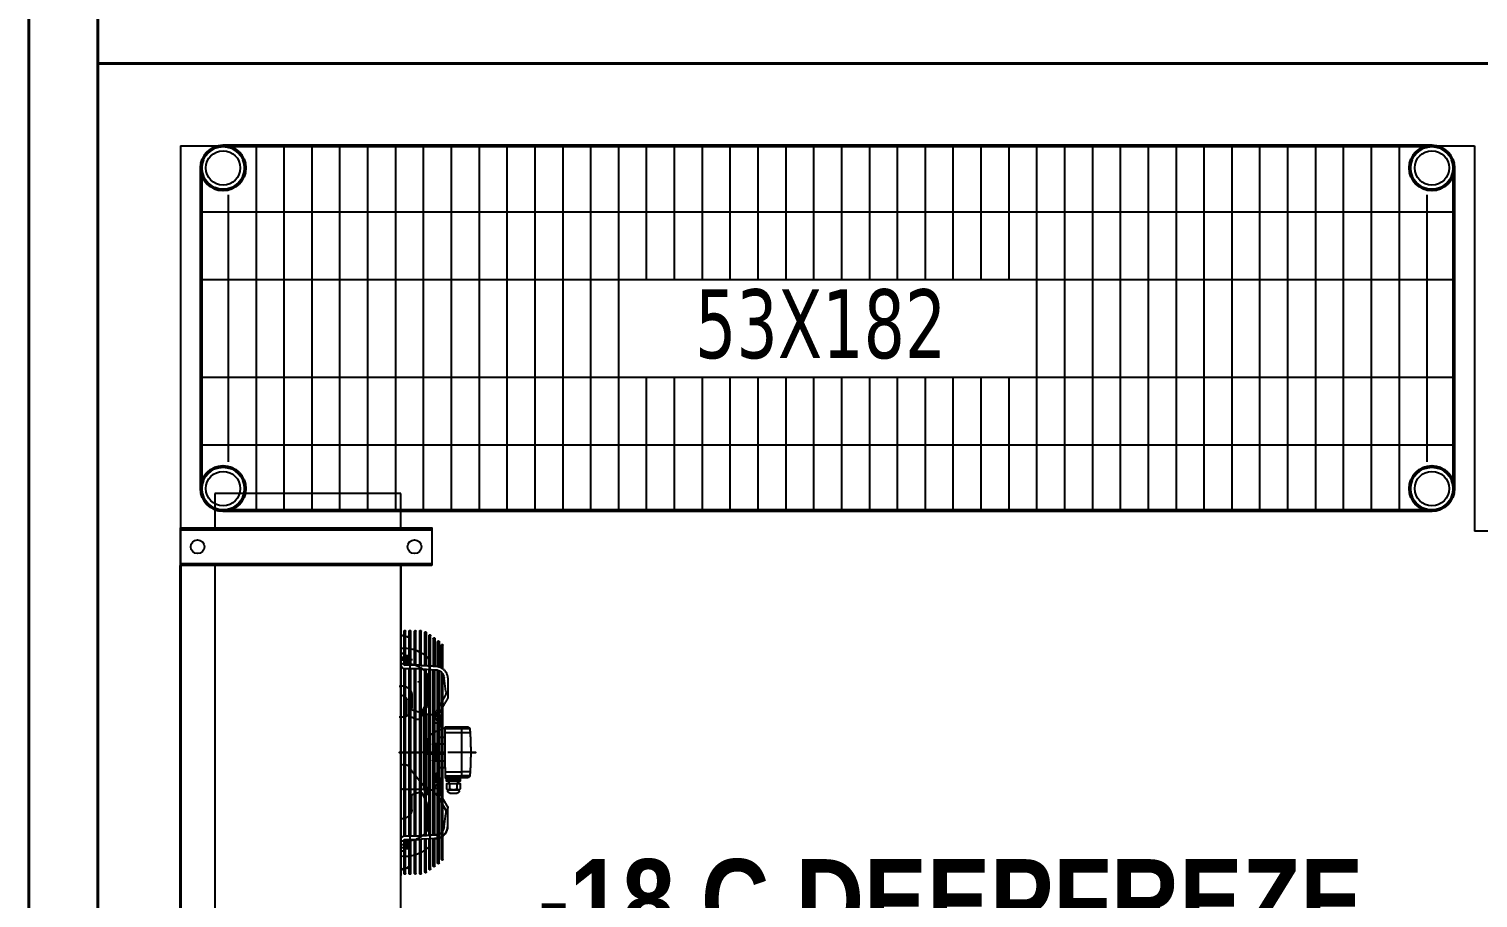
# Model space of a CAD drawing. Header units: centimetres. Extents: x 10321 to 11473, y 9141 to 13369.
# Drawn here: x 10321.5 to 10532, y 12984.3 to 13110.6 of the extents above; entities that cross this region are included whole.
import ezdxf

# ---------------------------------------------------------------- set-up
doc = ezdxf.new("R2010")
doc.units = ezdxf.units.CM
for name, color, linetype, lineweight in [('A_text', 7, 'Continuous', 9), ('continious', 7, 'Continuous', 50), ('continious2', 253, 'Continuous', 25), ('DUVAR', 1, 'Continuous', 40)]:
    doc.layers.add(name, color=color, linetype=linetype, lineweight=lineweight)
for name, color, linetype in [('Kıtc-002 Çizgi', 7, 'Continuous'), ('Kıtc-034 Soğuk Oda', 1, 'Continuous'), ('SOĞUK ODA PANELİ', 50, 'Continuous')]:
    doc.layers.add(name, color=color, linetype=linetype)
doc.styles.add('GZP', font='ARIALN.TTF')
doc.styles.add('STYLE1', font='tahoma.ttf', dxfattribs={"height": 18})

# ---------------------------------------------------------------- blocks, each defined once
blk = doc.blocks.new('A$C50763B7D')
at = {"layer": 'Kıtc-034 Soğuk Oda'}
for p, q in [((109.81, 42.91), (109.81, 6.41)), ((114.69, 42.91), (114.69, 6.41)), ((109.5, 37.91), (10.5, 37.91)), ((120, 37.91), (115, 37.91)), ((120, 37.91), (115, 37.91)), ((120, 10.91), (120, 37.91)), ((10.5, 10.91), (109.5, 10.91)), ((68.9, 10.24), (68.9, 10.91)), ((95.15, 10.91), (96.46, 10.91)), ((109.5, 10.91), (99.84, 10.91)), ((115, 10.91), (120, 10.91)), ((64.77, 10.43), (68.13, 10.43)), ((64.77, 10.21), (68.25, 10.21)), ((64.77, 9.67), (69.71, 9.67)), ((64.77, 9.45), (69.71, 9.45)), ((64.77, 8.91), (69.71, 8.91)), ((64.77, 8.69), (69.71, 8.69)), ((69.55, 10.21), (69.71, 10.21)), ((69.71, 10.24), (69.71, 7.96)), ((70.2, 10.43), (94.52, 10.43)), ((70.21, 10.21), (94.49, 10.21)), ((70.23, 10.24), (70.23, 7.98)), ((70.23, 9.67), (94.49, 9.67)), ((70.23, 9.45), (94.49, 9.45)), ((70.23, 8.91), (94.49, 8.91)), ((70.23, 8.69), (94.49, 8.69)), ((74.03, 9.29), (75.97, 9.29)), ((76.26, 9.17), (76.6, 8.07)), ((80.53, 10.07), (80.55, 10.03)), ((87.17, 8.72), (87.76, 10.03)), ((90.7, 9.29), (88.76, 9.29)), ((94.49, 7.98), (94.49, 10.24)), ((95.01, 7.96), (95.01, 10.24)), ((95.01, 10.21), (95.18, 10.21)), ((95.48, 10.39), (95.48, 10.24)), ((95.83, 9.2), (95.83, 9.72)), ((96.1, 9.77), (96.1, 10.09)), ((64.77, 7.93), (69.71, 7.93)), ((64.98, 7.42), (69.74, 7.42)), ((64.98, 7.19), (69.75, 7.19)), ((65.41, 6.57), (69.79, 6.57)), ((69.83, 5.81), (69.72, 7.75)), ((70.23, 8.15), (94.49, 8.15)), ((70.23, 7.93), (94.49, 7.93)), ((70.26, 7.42), (94.46, 7.42)), ((70.27, 7.19), (94.45, 7.19)), ((70.29, 6.79), (94.43, 6.79)), ((70.31, 6.57), (94.41, 6.57)), ((74.55, 7.11), (71.07, 7.11)), ((76.53, 7.91), (75.33, 7.28)), ((77.03, 7.17), (76.89, 7.17)), ((76.89, 6.85), (76.89, 6.51)), ((77.84, 7.54), (87.76, 7.54)), ((87.4, 8.05), (89.16, 7.11)), ((87.76, 7.84), (89.11, 7.02)), ((93.65, 7.11), (90.18, 7.11)), ((94.48, 7.77), (94.37, 5.85)), ((65.85, 6.17), (69.81, 6.17)), ((65.85, 5.95), (69.83, 5.95)), ((66.29, 5.54), (94.32, 5.54)), ((66.29, 5.32), (94.23, 5.32)), ((66.81, 4.99), (93.99, 4.99)), ((66.81, 4.77), (93.69, 4.77)), ((70.33, 6.17), (94.39, 6.17)), ((70.34, 5.95), (94.38, 5.95)), ((71.56, 4.61), (73.49, 4.33)), ((74.6, 4.16), (76.53, 5.28)), ((77.6, 5.72), (77.16, 6.12)), ((78.08, 6.17), (78.08, 4.7)), ((78.24, 6.13), (78.24, 5.4)), ((78.29, 5.14), (78.5, 5.14)), ((78.31, 6.2), (78.9, 6.2)), ((78.97, 6.13), (78.97, 5.4)), ((81.11, 5.4), (81.11, 4.44)), ((84.58, 5.4), (86.17, 5.4)), ((86.23, 5.14), (86.44, 5.14)), ((86.44, 5.14), (86.44, 4.84)), ((86.44, 5.14), (86.87, 5.14)), ((86.65, 6.17), (86.65, 4.7)), ((87.57, 6.12), (87.13, 5.72)), ((87.84, 5.32), (87.32, 5.32)), ((87.6, 6.12), (87.6, 5.84)), ((91.23, 4.33), (93.16, 4.61)), ((76.74, 4.06), (76.89, 4.06)), ((76.74, 2.4), (76.89, 2.4)), ((77.04, 3.77), (77.78, 3.77)), ((78.15, 3.99), (77.78, 3.99)), ((78.15, 3.92), (77.78, 3.92)), ((78.15, 2.51), (77.78, 2.51)), ((86.06, 2.07), (78.67, 2.07)), ((78.94, 0.94), (78.94, 2)), ((79.53, 0.89), (79.53, 2)), ((85.2, 0.89), (85.2, 2)), ((85.79, 0.94), (85.79, 2))]:
    blk.add_line(p, q, dxfattribs=at)
for points in [[(109.5, 6.41), (109.5, 42.91), (115, 42.91), (115, 6.41)], [(96.46, 10.39), (96.49, 10.39), (96.49, 10.24), (96.18, 10.24), (95.48, 10.24), (95.15, 10.24), (95.15, 10.39), (95.48, 10.39), (96.18, 10.39), (96.18, 10.24)], [(70.35, 5.85), (70.24, 7.77)], [(73.96, 4.37), (76.39, 5.77)], [(77.41, 5.32), (76.48, 5.32)], [(77.04, 2.23), (77.78, 2.23), (77.78, 4.28), (77.04, 4.28), (76.91, 4.13), (76.89, 4.1), (76.89, 2.4), (76.91, 2.38)], [(86.23, 5.14), (86.23, 4.84), (86.44, 4.84), (86.87, 4.84), (86.87, 5.14), (87.08, 5.14), (87.21, 5.14), (87.21, 5.21), (86.17, 5.21), (86.1, 5.21), (86.1, 5.14)]]:
    blk.add_lwpolyline(points, close=True, dxfattribs=at)
for points in [[(64.84, 10.91), (97.84, 10.91), (96.04, 10.91), (96.04, 10.76), (96.04, 10.24)], [(82.36, 4.44), (82.36, 11.13), (82.36, 7.87)], [(95.83, 10.91), (95.83, 10.24), (95.83, 10.55)], [(69.25, 10.39), (69.25, 10.24), (68.55, 10.24), (68.24, 10.24), (68.24, 10.39), (68.27, 10.39), (68.55, 10.39)], [(68.34, 9.77), (68.34, 9.77), (68.42, 9.72), (69.37, 9.72), (69.45, 9.77), (69.45, 9.77)], [(68.55, 10.24), (68.55, 10.39), (69.25, 10.39), (69.57, 10.39), (69.57, 10.24), (69.25, 10.24)], [(95.01, 9.67), (97.84, 9.67), (99.27, 9.67), (99.95, 9.67)], [(95.01, 9.45), (97.97, 9.45), (99.15, 9.45), (99.96, 9.45)], [(95.01, 8.91), (97.97, 8.91), (99.15, 8.91), (99.96, 8.91)], [(95.01, 8.69), (97.97, 8.69), (99.15, 8.69), (99.96, 8.69)], [(96.48, 10.21), (97.84, 10.21), (99.27, 10.21), (99.95, 10.21)], [(96.6, 10.43), (97.84, 10.43), (99.27, 10.43), (99.95, 10.43)], [(76.15, 6.85), (76.89, 7.28), (76.89, 7.54), (76.97, 7.54), (77.45, 7.54)], [(76.69, 6.66), (76.69, 6.66), (76.59, 6.77)], [(76.89, 7.28), (76.89, 7.17), (76.89, 7.05)], [(94.93, 6.57), (97.89, 6.57), (99.22, 6.57), (99.32, 6.57)], [(95.01, 7.93), (97.89, 7.93), (99.22, 7.93), (99.96, 7.93)], [(78.56, 5.32), (77.41, 5.32), (77.41, 5.21), (77.52, 5.21), (78.56, 5.21), (78.63, 5.21), (78.63, 5.14), (78.5, 5.14), (78.5, 4.84), (78.29, 4.84), (77.86, 4.84), (77.65, 4.84), (77.65, 5.14), (77.52, 5.14), (77.52, 5.21)], [(77.65, 5.14), (77.86, 5.14), (77.86, 4.84)], [(77.86, 5.14), (78.29, 5.14), (78.29, 4.84)], [(78.15, 2.83), (78.15, 4.06), (78.15, 4.24), (78.52, 4.24), (78.52, 4.18), (78.67, 4.18), (78.67, 4.06), (78.67, 3.97)], [(80.15, 4.44), (78.89, 4.44), (78.67, 4.44), (78.67, 4.18)], [(78.94, 4.36), (78.94, 4.06), (78.94, 2.88), (78.94, 2.14)], [(79.53, 4.36), (79.53, 4.06), (79.53, 2.88), (79.53, 2.14)], [(80.15, 5.4), (81.11, 5.4), (83.62, 5.4), (83.62, 4.44)], [(81.29, 6.17), (81.29, 5.84), (83.44, 5.84)], [(83.62, 5.4), (84.58, 5.4), (84.58, 4.44)], [(85.2, 2.14), (85.2, 2.88), (85.2, 4.06), (85.2, 4.36)], [(85.79, 2.14), (85.79, 2.88), (85.79, 4.06), (85.79, 4.36)], [(87.53, 5.4), (86.17, 5.4), (86.17, 5.32)], [(87.21, 5.21), (87.32, 5.21), (87.32, 5.32), (86.17, 5.32), (86.17, 5.21)], [(86.87, 4.84), (87.08, 4.84), (87.08, 5.14)], [(87.84, 5.84), (87.6, 5.84), (87.6, 5.47)], [(94.48, 4.77), (97.39, 4.77), (97.92, 4.77)], [(98.88, 6.17), (97.96, 6.17), (94.91, 6.17)], [(76.45, 3.77), (76.45, 3.59), (76.45, 2.88), (76.45, 2.7)], [(77.78, 2.59), (78.15, 2.59), (78.15, 2.7), (78.15, 2.83), (78.15, 2.88)], [(78.67, 4.06), (78.67, 2.88), (78.67, 2.33), (78.52, 2.33), (78.52, 2.88), (78.52, 4.06), (78.52, 4.18), (78.33, 4.18), (78.33, 4.06), (78.33, 2.88), (78.33, 2.33), (78.52, 2.33), (78.52, 2.27), (78.15, 2.27), (78.15, 2.51), (78.15, 2.59)], [(82.36, 0.74), (82.36, 0.74), (82.36, 0), (82.36, 2.88), (82.36, 4.06)]]:
    blk.add_lwpolyline(points, dxfattribs=at)
for centre in [(112.25, 40.41), (112.25, 8.91)]:
    blk.add_circle(centre, 1, dxfattribs=at)
at = {"layer": 'Kıtc-034 Soğuk Oda', "extrusion": (0, 0, -1)}
for centre, major_axis, start_param, end_param in [((71.43, 10.15), (2.98, 2.98), 3.92838, 4.108501), ((73.49, 10.15), (-2.87, 2.87), 5.521224, 5.686505), ((74.3, 10.77), (1.13, 1.13), 3.948976, 4.010228), ((74.31, 10.77), (1.14, 1.14), 3.870027, 3.949132), ((74.31, 10.77), (1.14, 1.14), 3.790829, 3.869934), ((74.3, 10.77), (-1.13, 1.13), 5.282246, 5.361781), ((80.98, 10.33), (0.366, 0.366), 3.403392, 4.565502), ((83.82, 8.23), (-2.87, 2.87), 6.136299, 6.220702), ((90.48, 10.89), (-2.14, 2.14), 5.234627, 5.576836), ((89.38, 11.07), (0.943, 0.943), 1.152122, 1.21932), ((89.38, 11.07), (-0.942, 0.942), 2.655634, 2.722861), ((89.21, 11.12), (-1.07, 1.07), 2.593806, 2.655716), ((89.21, 11.12), (1.07, 1.07), 0.961039, 1.022965), ((89.09, 11.14), (1.15, 1.15), 0.92968, 0.961107), ((90.46, 10.78), (1.11, 1.11), 0.560797, 0.604414), ((90.43, 10.77), (-1.13, 1.13), 2.492201, 2.571736), ((90.43, 10.77), (-1.13, 1.13), 2.17505, 2.254579), ((90.41, 10.77), (-1.14, 1.14), 2.413251, 2.492356), ((90.43, 10.77), (-1.13, 1.13), 2.254674, 2.334209), ((90.41, 10.77), (1.14, 1.14), 0.763257, 0.842362), ((95.15, 10.24), (-0.471, 0.471), 5.497787, 7.068583), ((91.23, 10.15), (2.87, 2.87), 0.596681, 0.761961), ((93.3, 10.25), (2.98, 2.98), 0.629818, 0.784009), ((64.76, 10.32), (0.0784, 0.0784), 2.28207, 5.615726), ((64.77, 9.56), (0.0784, 0.0784), 2.332894, 5.499349), ((64.77, 8.8), (0.0784, 0.0784), 2.356194, 5.491932), ((71.43, 10.16), (-2.98, 2.98), 5.227591, 5.496398), ((72.1, 10.35), (-3.47, 3.47), 4.983572, 5.225693), ((68.9, 10.88), (0.588, 0.588), 2.016358, 2.696031), ((68.9, 10.56), (0.588, 0.588), 2.016358, 2.696031), ((73.49, 10.16), (-2.87, 2.87), 5.221553, 5.413941), ((69.57, 10.24), (0.105, 0.105), -0.785398, 0.785398), ((73.44, 10.12), (2.83, 2.83), 3.370857, 3.65722), ((74.3, 10.77), (1.13, 1.13), 3.631825, 3.711355), ((74.27, 10.76), (1.11, 1.11), 3.55119, 3.631986), ((74.27, 10.76), (1.11, 1.11), 3.470306, 3.551091), ((74.22, 10.74), (-1.07, 1.07), 4.958464, 5.041272), ((74.22, 10.74), (-1.07, 1.07), 4.875566, 4.958358), ((74.16, 10.7), (1.02, 1.02), 3.219535, 3.304955), ((74.16, 10.7), (1.02, 1.02), 3.134018, 3.219418), ((74.11, 10.64), (-0.967, 0.967), 4.616626, 4.705019), ((74.11, 10.65), (-0.968, 0.968), 4.528126, 4.616496), ((74.07, 10.59), (0.921, 0.921), 2.86617, 2.957557), ((74.07, 10.59), (-0.921, 0.921), 4.345459, 4.436822), ((74.05, 10.54), (-0.883, 0.883), 4.251721, 4.345708), ((74.05, 10.54), (-0.884, 0.884), 4.157598, 4.251565), ((74.04, 10.51), (0.859, 0.859), 2.491304, 2.587069), ((74.04, 10.51), (0.859, 0.859), 2.395385, 2.491139), ((74.04, 10.51), (-0.858, 0.858), 3.952882, 3.966324), ((74.04, 10.5), (-0.855, 0.855), 3.939409, 3.952881), ((75.97, 8.74), (0.393, 0.393), -0.785569, -0.696436), ((75.97, 8.77), (0.37, 0.37), -0.6968, -0.603944), ((75.98, 8.83), (-0.327, 0.327), 0.966415, 1.067225), ((76.15, 9.13), (-0.0806, 0.0806), 1.682012, 1.938797), ((97.47, -15.42), (-21.54, 21.54), 0.068333, 0.190136), ((80.73, 9.73), (0.246, 0.246), 4.136819, 4.974188), ((88.58, 9.13), (0.0806, 0.0806), 4.344388, 4.601173), ((88.69, 8.98), (0.212, 0.212), -1.314397, -1.17995), ((88.72, 8.91), (-0.272, 0.272), 0.390073, 0.504141), ((88.75, 8.83), (-0.327, 0.327), 0.503572, 0.604381), ((88.76, 8.77), (-0.37, 0.37), 0.603944, 0.6968), ((88.76, 8.74), (-0.393, 0.393), 0.696436, 0.785569), ((89.98, 10.52), (0.345, 0.345), 2.28971, 2.356167), ((89.98, 10.53), (0.349, 0.349), 2.223781, 2.289656), ((89.98, 10.55), (-0.367, 0.367), 3.667791, 3.795034), ((89.98, 10.55), (-0.367, 0.367), 3.540012, 3.667402), ((89.94, 10.63), (0.428, 0.428), 1.855236, 1.969777), ((89.94, 10.63), (-0.427, 0.427), 3.31102, 3.425748), ((89.86, 10.75), (-0.526, 0.526), 3.211862, 3.311404), ((89.73, 10.87), (0.653, 0.653), 1.36938, 1.455395), ((89.56, 10.98), (-0.799, 0.799), 2.865237, 2.940337), ((89.56, 10.98), (-0.798, 0.798), 2.790005, 2.865158), ((90.68, 10.5), (0.855, 0.855), 2.330304, 2.343777), ((90.68, 10.51), (0.858, 0.858), 2.316861, 2.330304), ((90.68, 10.51), (0.859, 0.859), 2.22125, 2.317004), ((90.68, 10.51), (-0.859, 0.859), 3.696116, 3.791881), ((90.68, 10.54), (0.884, 0.884), 2.03162, 2.125588), ((90.68, 10.54), (0.883, 0.883), 1.937478, 2.031464), ((90.65, 10.59), (-0.921, 0.921), 3.417159, 3.508523), ((90.65, 10.59), (-0.921, 0.921), 3.325628, 3.417016), ((90.62, 10.65), (-0.968, 0.968), 3.237486, 3.325855), ((90.62, 10.64), (-0.967, 0.967), 3.148963, 3.237356), ((90.57, 10.7), (-1.02, 1.02), 3.063768, 3.149167), ((90.57, 10.7), (1.02, 1.02), 1.407434, 1.492854), ((90.51, 10.74), (-1.07, 1.07), 2.895624, 2.978416), ((90.46, 10.76), (-1.11, 1.11), 2.6512, 2.731996), ((90.43, 10.77), (-1.13, 1.13), 2.57183, 2.65136), ((91.28, 10.12), (-2.83, 2.83), 2.625965, 2.912328), ((95.15, 10.24), (-0.105, 0.105), 5.497787, 7.068583), ((91.23, 10.16), (-2.87, 2.87), 2.424874, 2.632429), ((95.83, 10.88), (0.588, 0.588), 2.016358, 2.696031), ((96.24, 10.27), (-0.16, 0.16), 3.26588, 4.588102), ((92.63, 10.46), (-3.47, 3.47), 2.628289, 2.870409), ((93.3, 10.27), (2.98, 2.98), 0.786787, 1.055595), ((99.97, 10.32), (-0.0784, 0.0784), 0.667459, 4.001115), ((99.97, 10.32), (-0.0784, 0.0784), 0.667459, 4.001115), ((99.96, 9.56), (-0.0784, 0.0784), 0.783836, 3.950291), ((99.96, 9.56), (-0.0784, 0.0784), 0.783836, 3.950291), ((99.96, 8.8), (-0.0784, 0.0784), 0.791253, 3.926991), ((64.98, 7.3), (0.0784, 0.0784), 2.356194, 5.488886), ((73.35, 11.06), (4.49, 4.49), 3.207953, 3.412361), ((68.88, 7.15), (0.291, 0.291), 2.976831, 3.204299), ((69.01, 7.32), (-0.438, 0.438), 4.376802, 4.549659), ((69.12, 7.55), (-0.618, 0.618), 4.2409, 4.378345), ((69.2, 7.79), (-0.8, 0.8), 4.126239, 4.241941), ((69.24, 8), (-0.949, 0.949), 4.023733, 4.126968), ((69.25, 8.12), (1.03, 1.03), 2.355937, 2.4535), ((73.41, 7.96), (-2.61, 2.61), 5.441178, 5.497787), ((72.43, 9.46), (1.97, 1.97), 2.978844, 3.377803), ((73.93, 7.98), (2.61, 2.61), 3.870567, 3.926991), ((71.02, 7.46), (-0.247, 0.247), 4.246511, 4.382716), ((71.05, 7.55), (-0.311, 0.311), 4.130748, 4.247402), ((71.06, 7.62), (0.363, 0.363), 2.455386, 2.560603), ((71.07, 7.66), (0.392, 0.392), 2.355954, 2.455906), ((74.55, 9.19), (1.47, 1.47), 2.252156, 2.356467), ((74.57, 9.02), (1.35, 1.35), 2.142449, 2.252751), ((74.63, 8.73), (1.14, 1.14), 2.019794, 2.143207), ((74.75, 8.39), (-0.887, 0.887), 3.445587, 3.591648), ((76.42, 8.13), (-0.172, 0.172), 3.277271, 3.446371), ((76.46, 8.07), (0.12, 0.12), 1.492676, 1.707939), ((76.5, 8.03), (-0.0831, 0.0831), 2.789433, 3.064318), ((97.47, -15.42), (21.54, 21.54), -1.540426, -1.526856), ((76.52, 8.02), (-0.0699, 0.0699), 1.793315, 2.101643), ((97.47, -15.42), (-21.44, 21.44), 0.03037, 0.039464), ((97.47, -15.42), (21.54, 21.54), -1.526856, -1.520739), ((97.47, -15.42), (21.44, 21.44), -1.531333, -1.518473), ((97.47, -15.42), (21.54, 21.54), -1.520739, -1.502463), ((77.21, 7.48), (0.261, 0.261), 1.631792, 1.756742), ((97.47, -15.42), (21.36, 21.36), -1.509801, -1.49258), ((88.23, 8.03), (0.0831, 0.0831), 3.218868, 3.493753), ((88.27, 8.07), (-0.12, 0.12), 4.575246, 4.790509), ((88.31, 8.13), (0.172, 0.172), 2.836814, 3.005914), ((90.1, 8.73), (-1.14, 1.14), 4.139979, 4.263391), ((90.16, 9.02), (-1.35, 1.35), 4.030434, 4.140737), ((90.18, 9.19), (-1.47, 1.47), 3.926718, 4.031029), ((92.61, 8.38), (0.0185, 0.0185), 1.908335, 2.147272), ((93.65, 7.66), (-0.392, 0.392), 3.827279, 3.927231), ((93.66, 7.62), (0.363, 0.363), 2.151786, 2.257003), ((93.67, 7.55), (-0.311, 0.311), 3.606579, 3.723234), ((93.7, 7.46), (-0.247, 0.247), 3.471266, 3.607471), ((93.74, 7.38), (0.182, 0.182), 1.734588, 1.901722), ((93.79, 7.32), (-0.126, 0.126), 3.093739, 3.30695), ((92.29, 9.46), (1.97, 1.97), 1.334586, 1.733545), ((90.79, 7.98), (2.61, 2.61), 0.785398, 0.841822), ((91.31, 7.96), (-2.61, 2.61), 2.356194, 2.412803), ((95.47, 8.23), (-1.03, 1.03), 3.829685, 3.927249), ((95.49, 8.11), (0.949, 0.949), 2.156218, 2.259453), ((95.53, 7.9), (0.8, 0.8), 2.041244, 2.156946), ((95.61, 7.66), (0.618, 0.618), 1.90484, 2.042285), ((91.37, 11.17), (4.49, 4.49), 1.300028, 1.504436), ((99.31, 6.68), (0.0784, 0.0784), -0.794299, 2.356194), ((65.85, 6.06), (0.0784, 0.0784), 2.356194, 5.4852), ((66.29, 5.43), (-0.0784, 0.0784), 3.926991, 7.059683), ((66.81, 4.88), (0.0784, 0.0784), 2.356194, 5.488886), ((71.67, 5.93), (1.31, 1.31), 3.863573, 3.961121), ((73.61, 5.66), (-0.941, 0.941), 3.65795, 4.014257), ((78.39, 6.51), (-0.784, 0.784), 4.148479, 4.712389), ((78.31, 6.13), (0.0523, 0.0523), 3.926991, 5.497787), ((78.67, 5.8), (0.145, 0.145), 4.05082, 4.1132), ((78.67, 5.8), (0.145, 0.145), 3.988386, 4.050774), ((78.67, 5.8), (-0.148, 0.148), 5.497809, 5.559256), ((78.67, 5.8), (-0.148, 0.148), 5.436318, 5.497765), ((78.67, 5.8), (-0.145, 0.145), 5.374004, 5.436392), ((78.67, 5.8), (-0.145, 0.145), 5.311578, 5.373958), ((78.64, 5.81), (-0.121, 0.121), 5.814379, 5.884605), ((78.65, 5.8), (-0.135, 0.135), 5.74923, 5.814474), ((78.65, 5.8), (0.135, 0.135), 4.11312, 4.178381), ((78.65, 5.8), (-0.135, 0.135), 5.246397, 5.311658), ((78.65, 5.8), (0.135, 0.135), 3.610304, 3.675548), ((78.64, 5.79), (0.121, 0.121), 3.540173, 3.610399), ((78.64, 5.79), (0.121, 0.121), 3.469912, 3.540108), ((78.6, 5.77), (-0.088, 0.088), 4.798861, 4.885993), ((78.6, 5.83), (-0.0881, 0.0881), 6.196838, 6.283889), ((78.6, 5.77), (-0.0881, 0.0881), 4.711685, 4.798736), ((78.57, 5.86), (0.0616, 0.0616), -1.373074, -1.26208), ((78.57, 5.74), (0.0616, 0.0616), 2.832876, 2.94387), ((78.57, 5.86), (-0.0617, 0.0617), 0.308973, 0.419829), ((78.57, 5.74), (0.0617, 0.0617), 2.721763, 2.832619), ((78.57, 5.87), (0.0544, 0.0544), -1.151459, -1.030649), ((78.57, 5.73), (0.0544, 0.0544), 2.601445, 2.722255), ((78.57, 5.87), (-0.0545, 0.0545), 0.540479, 0.661187), ((78.57, 5.73), (-0.0545, 0.0545), 4.051202, 4.17191), ((78.57, 5.87), (0.052, 0.052), -0.910198, -0.785581), ((78.57, 5.73), (0.052, 0.052), 2.356377, 2.480994), ((78.57, 5.87), (-0.052, 0.052), 0.785581, 0.910198), ((78.57, 5.73), (-0.052, 0.052), 3.802191, 3.926808), ((78.57, 5.87), (-0.0545, 0.0545), 0.909609, 1.030317), ((78.57, 5.73), (0.0545, 0.0545), 2.111276, 2.231984), ((78.57, 5.87), (-0.0544, 0.0544), 1.030649, 1.151459), ((78.56, 5.86), (0.0617, 0.0617), -0.419829, -0.308973), ((78.57, 5.73), (0.0544, 0.0544), 1.990134, 2.110944), ((78.56, 5.74), (-0.0617, 0.0617), 3.450566, 3.561422), ((78.56, 5.86), (-0.0616, 0.0616), 1.26208, 1.373074), ((78.56, 5.74), (0.0616, 0.0616), 1.768519, 1.879513), ((78.55, 5.85), (-0.0732, 0.0732), 1.372713, 1.471378), ((78.55, 5.75), (0.0732, 0.0732), 1.670215, 1.768879), ((78.55, 5.85), (0.0731, 0.0731), -0.099237, -0.000455), ((78.54, 5.83), (0.0881, 0.0881), -0.000704, 0.086347), ((78.54, 5.83), (0.088, 0.088), 0.086472, 0.173604), ((78.54, 5.77), (0.088, 0.088), 1.397192, 1.484325), ((78.52, 5.78), (-0.105, 0.105), 2.890724, 2.968161), ((78.5, 5.81), (0.121, 0.121), 0.328319, 0.398515), ((78.5, 5.79), (0.121, 0.121), 1.172281, 1.242477), ((78.52, 5.78), (-0.105, 0.105), 2.81315, 2.890637), ((78.5, 5.81), (-0.121, 0.121), 1.969377, 2.039603), ((78.48, 5.8), (0.135, 0.135), 0.468711, 0.533956), ((78.48, 5.8), (-0.135, 0.135), 2.607637, 2.672882), ((78.5, 5.79), (-0.121, 0.121), 2.672786, 2.743012), ((78.48, 5.8), (0.135, 0.135), 0.534008, 0.599269), ((78.47, 5.8), (-0.145, 0.145), 2.169985, 2.232365), ((78.47, 5.8), (-0.145, 0.145), 2.232411, 2.294799), ((78.46, 5.8), (-0.148, 0.148), 2.294726, 2.356173), ((78.46, 5.8), (0.148, 0.148), 0.78542, 0.846867), ((78.47, 5.8), (0.145, 0.145), 0.846794, 0.909182), ((78.47, 5.8), (0.145, 0.145), 0.909227, 0.971608), ((78.48, 5.8), (0.135, 0.135), 0.971527, 1.036789), ((78.9, 6.13), (-0.0523, 0.0523), 0.785398, 2.356194), ((80.66, 7.02), (-1.33, 1.33), 4.483365, 4.963871), ((81.18, 6.17), (-0.0784, 0.0784), 5.887583, 8.249584), ((83.55, 6.17), (-0.0784, 0.0784), 5.887583, 8.249584), ((70.56, -1.01), (11.55, 11.55), 0.351241, 0.445856), ((86.34, 6.51), (0.784, 0.784), 1.570796, 2.134707), ((87.53, 5.47), (0.0523, 0.0523), 0.785398, 2.356194), ((87.84, 3.99), (1.31, 1.31), -0.785398, -0.513045), ((87.84, 3.99), (0.941, 0.941), -0.785398, -0.513045), ((93.05, 5.93), (0.941, 0.941), 0.846576, 2.268928), ((93.05, 5.93), (-0.941, 0.941), 2.408818, 2.417373), ((93.05, 5.93), (-1.31, 1.31), 2.322064, 2.419613), ((76.74, 3.77), (0.209, 0.209), 3.926991, 5.497787), ((76.74, 2.7), (-0.209, 0.209), 3.926991, 5.497787), ((77.19, 2.49), (-0.209, 0.209), 5.137449, 6.544985), ((77.19, 4.02), (0.209, 0.209), 4.06882, 4.287329), ((70.56, -1.01), (11.55, 11.55), 0.463068, 0.469953)]:
    blk.add_ellipse(centre, major_axis=major_axis, ratio=1, start_param=start_param, end_param=end_param, dxfattribs=at)
at = {"layer": 'Kıtc-034 Soğuk Oda'}
for points, weights, knots in [([(99.84, 10.91), (82.34, 10.91), (64.84, 10.91), (65.15, 10.91), (65.36, 10.69), (65.58, 10.47), (65.58, 10.17), (65.58, 9.85), (65.58, 9.54), (82.36, 9.54), (99.15, 9.54), (99.15, 9.85), (99.15, 10.17), (99.15, 10.47), (99.37, 10.69), (99.58, 10.91), (99.89, 10.91), (99.58, 10.91), (99.27, 10.91), (98.56, 10.91), (97.84, 10.91)], [1, 1, 1, 0.923879532511, 1, 0.923879532511, 1, 1, 1, 1, 1, 1, 1, 0.923879532509, 1, 0.923879532509, 1, 1, 1, 1, 1], [0, 0, 0, 1, 1, 1.785398, 1.785398, 2.570796, 2.570796, 3.570796, 3.570796, 4.570796, 4.570796, 5.570796, 5.570796, 6.356194, 6.356194, 7.141593, 7.141593, 8.141593, 8.141593, 9.141593, 9.141593, 9.141593]), ([(68.27, 10.91), (68.53, 10.91), (68.53, 10.65), (68.53, 10.39), (68.27, 10.39), (68.01, 10.39), (68.01, 10.65), (68.01, 10.91), (68.27, 10.91), (68.92, 10.91), (69.57, 10.91), (70.23, 10.91), (70.23, 10.24)], [1, 0.707106781187, 1, 0.707106781187, 1, 0.707106781187, 1, 0.707106781187, 1, 1, 1, 0.707106781188, 1], [0, 0, 0, 1.570796, 1.570796, 3.141593, 3.141593, 4.712389, 4.712389, 6.283185, 6.283185, 7.283185, 7.283185, 8.853982, 8.853982, 8.853982]), ([(76.97, 7.54), (76.97, 8.96), (76.97, 10.38), (76.97, 10.65), (77.05, 10.91)], [1, 1, 1, 0.986361221501, 1], [0, 0, 0, 1, 1, 1.330695, 1.330695, 1.330695]), ([(96.46, 10.39), (96.2, 10.39), (96.2, 10.65), (96.2, 10.91), (96.46, 10.91), (96.71, 10.91), (96.71, 10.65), (96.71, 10.39), (96.46, 10.39)], [1, 0.707106781187, 1, 0.707106781187, 1, 0.707106781187, 1, 0.707106781187, 1], [0, 0, 0, 1.570796, 1.570796, 3.141593, 3.141593, 4.712389, 4.712389, 6.283185, 6.283185, 6.283185]), ([(68.34, 10.09), (68.28, 10.17), (68.22, 10.24), (68.9, 10.24), (69.57, 10.24), (69.51, 10.17), (69.45, 10.09), (69.31, 9.99), (69.17, 10.09), (69.17, 9.93), (69.17, 9.77), (69.31, 9.66), (69.45, 9.77), (69.45, 9.93), (69.45, 10.09)], [1, 1, 1, 1, 1, 1, 1, 0.789310470487, 1, 1, 1, 0.789310470464, 1, 1, 1], [0, 0, 0, 1, 1, 2, 2, 3, 3, 4.322222, 4.322222, 5.322222, 5.322222, 6.644445, 6.644445, 7.644445, 7.644445, 7.644445]), ([(68.62, 10.09), (68.48, 9.99), (68.34, 10.09), (68.34, 9.93), (68.34, 9.77), (68.48, 9.66), (68.62, 9.77), (68.62, 9.93), (68.62, 10.09)], [1, 0.789310470487, 1, 1, 1, 0.789310470464, 1, 1, 1], [0, 0, 0, 1.322222, 1.322222, 2.322222, 2.322222, 3.644445, 3.644445, 4.644445, 4.644445, 4.644445]), ([(76.11, 9.27), (76.13, 9.27), (76.15, 9.26), (76.17, 9.25), (76.19, 9.24)], [1, 0.998373990694, 1, 0.997741350893, 1], [0, 0, 0, 0.1140684, 0.1140684, 0.2485154, 0.2485154, 0.2485154]), ([(76.19, 9.24), (76.2, 9.23), (76.22, 9.22), (76.23, 9.21), (76.24, 9.2)], [1, 0.996625680555, 1, 0.994705790483, 1], [0, 0, 0, 0.1643464, 0.1643464, 0.3702374, 0.3702374, 0.3702374]), ([(87.84, 6.51), (87.84, 6.84), (87.84, 7.17), (87.84, 7.36), (87.84, 7.54), (87.8, 7.54), (87.76, 7.54), (87.76, 7.69), (87.76, 7.84), (87.58, 7.94), (87.4, 8.05), (86.98, 8.28), (87.17, 8.72)], [1, 1, 1, 1, 1, 1, 1, 1, 1, 1, 1, 0.730774152892, 1], [0, 0, 0, 1, 1, 2, 2, 3, 3, 4, 4, 5, 5, 6.502682, 6.502682, 6.502682]), ([(87.6, 9.98), (87.67, 10.03), (87.76, 10.03), (88.87, 10.03), (89.98, 10.03)], [1, 0.957755338239, 1, 1, 1], [0, 0, 0, 0.583407, 0.583407, 1.583407, 1.583407, 1.583407]), ([(88.12, 8.04), (88.12, 8.06), (88.13, 8.07), (88.3, 8.62), (88.47, 9.17)], [1, 0.988140265059, 1, 1, 1], [0, 0, 0, 0.308328, 0.308328, 1.308328, 1.308328, 1.308328]), ([(88.49, 9.2), (88.5, 9.21), (88.51, 9.22), (88.52, 9.23), (88.54, 9.24)], [1, 0.994705790542, 1, 0.996625680555, 1], [0, 0, 0, 0.205891, 0.205891, 0.3702374, 0.3702374, 0.3702374]), ([(90.46, 10.3), (90.43, 10.26), (90.41, 10.24), (90.38, 10.21), (90.35, 10.18)], [1, 0.999077269597, 1, 0.998758065832, 1], [0, 0, 0, 0.0859243, 0.0859243, 0.1856114, 0.1856114, 0.1856114]), ([(91.92, 10.19), (91.89, 10.13), (91.86, 10.07), (91.84, 10.02), (91.81, 9.96)], [1, 0.999184332451, 1, 0.999142983122, 1], [0, 0, 0, 0.0807851, 0.0807851, 0.1635928, 0.1635928, 0.1635928]), ([(95.55, 9.77), (95.55, 9.93), (95.55, 10.09), (95.41, 9.99), (95.27, 10.09), (95.27, 9.93), (95.27, 9.77), (95.27, 9.77), (95.27, 9.77), (95.31, 9.75), (95.35, 9.72), (95.83, 9.72), (96.3, 9.72), (96.34, 9.75), (96.38, 9.77), (96.38, 9.77), (96.38, 9.77), (96.38, 9.93), (96.38, 10.09), (96.44, 10.17), (96.5, 10.24), (95.83, 10.24), (95.15, 10.24), (95.21, 10.17), (95.27, 10.09)], [1, 1, 1, 0.789310470487, 1, 1, 1, 1, 1, 1, 1, 1, 1, 1, 1, 1, 1, 1, 1, 1, 1, 1, 1, 1, 1], [0, 0, 0, 1, 1, 2.322222, 2.322222, 3.322222, 3.322222, 4.322222, 4.322222, 5.322222, 5.322222, 6.322222, 6.322222, 7.322222, 7.322222, 8.322222, 8.322222, 9.322222, 9.322222, 10.322222, 10.322222, 11.322222, 11.322222, 12.322222, 12.322222, 12.322222]), ([(96.38, 9.77), (96.24, 9.66), (96.1, 9.77), (95.83, 9.67), (95.55, 9.77), (95.41, 9.66), (95.27, 9.77)], [1, 0.789310470464, 1, 0.942809041584, 1, 0.789310470464, 1], [0, 0, 0, 1.322222, 1.322222, 2.001896, 2.001896, 3.324118, 3.324118, 3.324118]), ([(64.77, 7.93), (64.7, 7.93), (64.67, 7.98), (64.64, 8.04), (64.67, 8.09), (64.7, 8.15), (64.77, 8.15), (67.24, 8.15), (69.71, 8.15)], [1, 0.865282725606, 1, 0.865282725606, 1, 0.865282725606, 1, 1, 1], [0, 0, 0, 1.050164, 1.050164, 2.100329, 2.100329, 3.150493, 3.150493, 4.150493, 4.150493, 4.150493]), ([(65.41, 6.57), (65.35, 6.57), (65.32, 6.63), (65.29, 6.68), (65.32, 6.74), (65.35, 6.79), (65.42, 6.79), (67.6, 6.79), (69.77, 6.79)], [1, 0.865282725606, 1, 0.865282725606, 1, 0.865282725606, 1, 1, 1], [0, 0, 0, 1.050164, 1.050164, 2.100329, 2.100329, 3.150493, 3.150493, 4.150493, 4.150493, 4.150493]), ([(76.15, 6.85), (75.81, 6.66), (75.41, 6.66), (72.33, 6.66), (69.25, 6.66)], [1, 0.966158876657, 1, 1, 1], [0, 0, 0, 0.521795, 0.521795, 1.521795, 1.521795, 1.521795]), ([(70.87, 7.15), (70.85, 7.16), (70.83, 7.17), (70.81, 7.18), (70.8, 7.2)], [1, 0.996510314401, 1, 0.9943230179, 1], [0, 0, 0, 0.1671339, 0.1671339, 0.3803448, 0.3803448, 0.3803448]), ([(76.61, 8.04), (76.62, 8.03), (76.61, 8.01), (76.61, 8), (76.61, 7.98)], [1, 0.985060682259, 1, 0.98638337132, 1], [0, 0, 0, 0.3461406, 0.3461406, 0.6765663, 0.6765663, 0.6765663]), ([(76.89, 6.51), (76.89, 6.29), (77.09, 6.19), (77.12, 6.17), (77.12, 6.12)], [1, 0.859086122937, 1, 0.859086122944, 1], [0, 0, 0, 1.07463, 1.07463, 2.149259, 2.149259, 2.149259]), ([(87.84, 7.17), (82.62, 7.17), (77.41, 7.17), (77.31, 7.1), (77.18, 7.11)], [1, 1, 1, 0.945046122032, 1], [0, 0, 0, 1, 1, 1.666121, 1.666121, 1.666121]), ([(82.1, 4.44), (82.1, 5.73), (82.1, 7.02), (82.32, 7.02), (82.55, 7.02), (83.06, 7.02), (83.58, 7.02), (84.09, 7.02), (84.54, 6.77), (85.11, 6.46), (85.39, 5.87)], [1, 1, 1, 1, 1, 1, 1, 0.968166097718, 1, 0.950696961754, 1], [0, 0, 0, 1, 1, 2, 2, 3, 3, 3.505998, 3.505998, 4.136639, 4.136639, 4.136639]), ([(87.6, 6.12), (87.6, 6.17), (87.64, 6.19), (87.84, 6.29), (87.84, 6.51)], [1, 0.859086122944, 1, 0.859086122931, 1], [0, 0, 0, 1.07463, 1.07463, 2.149259, 2.149259, 2.149259]), ([(88.12, 7.98), (88.12, 8), (88.11, 8.01), (88.11, 8.03), (88.12, 8.04)], [1, 0.986383371331, 1, 0.985060682257, 1], [0, 0, 0, 0.3304257, 0.3304257, 0.6765663, 0.6765663, 0.6765663]), ([(89.56, 7.21), (89.48, 7.24), (89.39, 7.28), (88.8, 7.59), (88.2, 7.91)], [1, 0.997334462686, 1, 1, 1], [0, 0, 0, 0.146061, 0.146061, 1.146061, 1.146061, 1.146061]), ([(95, 7.75), (94.95, 6.78), (94.89, 5.81), (94.79, 4.23), (93.21, 4.09), (93.12, 4.08), (93.02, 4.06), (91.66, 4.06), (90.3, 4.06), (89.25, 4.67), (88.2, 5.28)], [1, 1, 1, 0.758325483999, 1, 1, 1, 1, 1, 1, 1], [0, 0, 0, 1, 1, 2.420112, 2.420112, 3.420112, 3.420112, 4.420112, 4.420112, 5.420112, 5.420112, 5.420112]), ([(95.47, 6.66), (93.02, 6.66), (90.56, 6.66), (89.79, 6.66), (89.11, 7.02)], [1, 1, 1, 0.970123420627, 1], [0, 0, 0, 1, 1, 1.490115, 1.490115, 1.490115]), ([(95.47, 6.77), (93.02, 6.77), (90.56, 6.77), (89.82, 6.77), (89.16, 7.11)], [1, 1, 1, 0.970123420627, 1], [0, 0, 0, 1, 1, 1.490115, 1.490115, 1.490115]), ([(92.64, 8.36), (92.63, 8.36), (92.63, 8.36), (92.63, 8.36), (92.62, 8.36)], [1, 0.996106431449, 1, 0.994580852901, 1], [0, 0, 0, 0.1765468, 0.1765468, 0.3848552, 0.3848552, 0.3848552]), ([(94.95, 6.79), (96.01, 6.79), (97.07, 6.79), (98.14, 6.79), (99.22, 6.79), (99.27, 6.79), (99.31, 6.79), (99.38, 6.79), (99.41, 6.74), (99.44, 6.68), (99.41, 6.63), (99.38, 6.57), (99.31, 6.57)], [1, 1, 1, 1, 1, 1, 1, 0.865282725606, 1, 0.865282725606, 1, 0.865282725606, 1], [0, 0, 0, 1, 1, 2, 2, 3, 3, 4.050164, 4.050164, 5.100329, 5.100329, 6.150493, 6.150493, 6.150493]), ([(94.98, 7.42), (95.9, 7.42), (96.82, 7.42), (98.02, 7.42), (99.22, 7.42), (99.49, 7.42), (99.75, 7.42), (99.86, 7.41), (99.86, 7.3), (99.86, 7.19), (99.75, 7.19), (99.49, 7.19), (99.22, 7.19), (98, 7.19), (96.77, 7.19), (95.87, 7.19), (94.97, 7.19)], [1, 1, 1, 1, 1, 1, 1, 0.710246643459, 1, 0.710246643459, 1, 1, 1, 1, 1, 1, 1], [0, 0, 0, 1, 1, 2, 2, 3, 3, 4.561896, 4.561896, 6.123791, 6.123791, 7.123791, 7.123791, 8.123791, 8.123791, 9.123791, 9.123791, 9.123791]), ([(95.01, 8.15), (96.49, 8.15), (97.97, 8.15), (98.56, 8.15), (99.15, 8.15), (99.56, 8.15), (99.96, 8.15), (100.03, 8.15), (100.06, 8.09), (100.09, 8.04), (100.06, 7.98), (100.03, 7.93), (99.96, 7.93)], [1, 1, 1, 1, 1, 1, 1, 0.865282725601, 1, 0.865282725601, 1, 0.865282725601, 1], [0, 0, 0, 1, 1, 2, 2, 3, 3, 4.050164, 4.050164, 5.100329, 5.100329, 6.150493, 6.150493, 6.150493]), ([(95.99, 6.87), (96.04, 6.89), (96.08, 6.93), (96.12, 6.95), (96.15, 6.99), (95.9, 6.65), (95.47, 6.66)], [1, 0.996267402492, 1, 0.993539279801, 1, 0.891942634525, 1], [0, 0, 0, 0.172857, 0.172857, 0.400324, 0.400324, 1.33867, 1.33867, 1.33867]), ([(69.83, 5.81), (69.93, 4.23), (71.51, 4.09), (69.93, 4.23), (69.83, 5.81)], [1, 0.758325484, 1, 0.758325484, 1], [0, 0, 0, 1.420112, 1.420112, 2.840223, 2.840223, 2.840223]), ([(70.35, 5.86), (70.35, 5.86), (70.35, 5.85), (70.35, 5.86), (70.35, 5.86)], [1, 0.999990851561, 1, 0.999990851561, 1], [0, 0, 0, 0.00855498, 0.00855498, 0.01710995, 0.01710995, 0.01710995]), ([(71.56, 4.61), (70.42, 4.71), (70.35, 5.85), (70.42, 4.71), (71.56, 4.61), (70.42, 4.71), (70.35, 5.85)], [1, 0.757594916385, 1, 0.757594916385, 1, 0.757594916385, 1], [0, 0, 0, 1.422352, 1.422352, 2.844703, 2.844703, 4.267055, 4.267055, 4.267055]), ([(78.56, 5.4), (78.4, 5.4), (78.24, 5.4), (77.72, 5.4), (77.2, 5.4), (77.12, 5.4), (77.12, 5.47), (77.12, 5.8), (77.12, 6.12)], [1, 1, 1, 1, 1, 0.707106781189, 1, 1, 1], [0, 0, 0, 1, 1, 2, 2, 3.570796, 3.570796, 4.570796, 4.570796, 4.570796]), ([(78.48, 5.87), (78.48, 5.88), (78.48, 5.88), (78.48, 5.89), (78.49, 5.89)], [1, 0.999384121458, 1, 0.999249560003, 1], [0, 0, 0, 0.0701964, 0.0701964, 0.1476836, 0.1476836, 0.1476836]), ([(78.49, 5.7), (78.49, 5.7), (78.49, 5.7), (78.48, 5.71), (78.48, 5.71)], [1, 0.999250544547, 1, 0.999249559987, 1], [0, 0, 0, 0.0774364, 0.0774364, 0.1549236, 0.1549236, 0.1549236]), ([(78.49, 5.89), (78.49, 5.9), (78.49, 5.9), (78.5, 5.91), (78.5, 5.91)], [1, 0.999250544548, 1, 0.999051143699, 1], [0, 0, 0, 0.0774364, 0.0774364, 0.1645688, 0.1645688, 0.1645688]), ([(78.51, 5.92), (78.51, 5.92), (78.52, 5.93), (78.52, 5.93), (78.52, 5.93)], [1, 0.998780501517, 1, 0.998783411389, 1], [0, 0, 0, 0.0987824, 0.0987824, 0.1974469, 0.1974469, 0.1974469]), ([(78.52, 5.67), (78.52, 5.67), (78.52, 5.67), (78.51, 5.67), (78.51, 5.68)], [1, 0.99878341142, 1, 0.998780501534, 1], [0, 0, 0, 0.0986645, 0.0986645, 0.1974469, 0.1974469, 0.1974469]), ([(78.56, 5.21), (78.56, 5.27), (78.56, 5.32), (78.56, 5.36), (78.56, 5.4), (78.76, 5.4), (78.97, 5.4), (79.56, 5.4), (80.15, 5.4), (80.15, 4.92), (80.15, 4.44), (80.63, 4.44), (81.11, 4.44), (82.36, 4.44), (83.62, 4.44), (84.1, 4.44), (84.58, 4.44), (85.32, 4.44), (86.06, 4.44), (86.06, 4.25), (86.06, 4.06), (86.06, 3.47), (86.06, 2.88), (86.06, 2.48), (86.06, 2.07), (86.06, 1.65), (86.06, 1.23), (86.06, 0.89), (85.72, 0.86)], [1, 1, 1, 1, 1, 1, 1, 1, 1, 1, 1, 1, 1, 1, 1, 1, 1, 1, 1, 1, 1, 1, 1, 1, 1, 1, 1, 0.732278556319, 1], [0, 0, 0, 1, 1, 2, 2, 3, 3, 4, 4, 5, 5, 6, 6, 7, 7, 8, 8, 9, 9, 10, 10, 11, 11, 12, 12, 13, 13, 14.498269, 14.498269, 14.498269]), ([(78.64, 5.69), (78.63, 5.68), (78.63, 5.68), (78.62, 5.67), (78.62, 5.67)], [1, 0.999052914734, 1, 0.998780501465, 1], [0, 0, 0, 0.087051, 0.087051, 0.1858335, 0.1858335, 0.1858335]), ([(78.64, 5.9), (78.64, 5.9), (78.65, 5.89), (78.65, 5.89), (78.65, 5.88)], [1, 0.999250544546, 1, 0.999249559987, 1], [0, 0, 0, 0.0774364, 0.0774364, 0.1549236, 0.1549236, 0.1549236]), ([(81.29, 5.84), (81.29, 5.68), (81.29, 5.51), (81.29, 5.4), (81.18, 5.4), (81.07, 5.4), (81.07, 5.51), (81.07, 5.84), (81.07, 6.17)], [1, 1, 1, 0.707106781187, 1, 0.707106781187, 1, 1, 1], [0, 0, 0, 1, 1, 2.570796, 2.570796, 4.141593, 4.141593, 5.141593, 5.141593, 5.141593]), ([(83.66, 6.17), (83.66, 5.84), (83.66, 5.51), (83.66, 5.4), (83.55, 5.4), (83.44, 5.4), (83.44, 5.51), (83.44, 5.68), (83.44, 5.84), (83.44, 6.01), (83.44, 6.17)], [1, 1, 1, 0.707106781187, 1, 0.707106781187, 1, 1, 1, 1, 1], [0, 0, 0, 1, 1, 2.570796, 2.570796, 4.141593, 4.141593, 5.141593, 5.141593, 6.141593, 6.141593, 6.141593]), ([(91.23, 4.33), (91, 4.31), (90.76, 4.37), (89.55, 5.07), (88.33, 5.77)], [1, 0.984172539692, 1, 1, 1], [0, 0, 0, 0.356308, 0.356308, 1.356308, 1.356308, 1.356308]), ([(94.64, 4.99), (96.1, 4.99), (97.57, 4.99), (97.74, 4.99), (97.92, 4.99), (98.03, 4.99), (98.03, 4.88), (98.03, 4.77), (97.92, 4.77)], [1, 1, 1, 1, 1, 0.708678466812, 1, 0.708678466812, 1], [0, 0, 0, 1, 1, 2, 2, 3.566346, 3.566346, 5.132692, 5.132692, 5.132692]), ([(94.85, 5.54), (96.35, 5.54), (97.85, 5.54), (98.15, 5.54), (98.44, 5.54), (98.55, 5.54), (98.55, 5.43), (98.55, 5.32), (98.44, 5.32), (98.1, 5.32), (97.76, 5.32), (96.28, 5.32), (94.79, 5.32)], [1, 1, 1, 1, 1, 0.708678466812, 1, 0.708678466812, 1, 1, 1, 1, 1], [0, 0, 0, 1, 1, 2, 2, 3.566346, 3.566346, 5.132692, 5.132692, 6.132692, 6.132692, 7.132692, 7.132692, 7.132692]), ([(98.88, 6.17), (98.99, 6.17), (98.99, 6.06), (98.99, 5.95), (98.88, 5.95), (98.41, 5.95), (97.95, 5.95), (96.42, 5.95), (94.89, 5.95)], [1, 0.709328460322, 1, 0.709328460322, 1, 1, 1, 1, 1], [0, 0, 0, 1.564503, 1.564503, 3.129005, 3.129005, 4.129005, 4.129005, 5.129005, 5.129005, 5.129005]), ([(71.51, 4.09), (71.61, 4.08), (71.7, 4.06), (72.96, 4.06), (74.23, 4.06), (74.43, 4.06), (74.6, 4.16), (74.43, 4.06), (74.23, 4.06)], [1, 1, 1, 1, 1, 0.966004055419, 1, 0.966004055419, 1], [0, 0, 0, 1, 1, 2, 2, 2.522994, 2.522994, 3.045988, 3.045988, 3.045988]), ([(76.97, 3.63), (77, 3.7), (77.04, 3.77), (76.82, 3.89), (76.91, 4.13)], [1, 0.996650001803, 1, 0.762409395737, 1], [0, 0, 0, 0.163753, 0.163753, 1.571289, 1.571289, 1.571289]), ([(77.78, 2.74), (77.41, 2.74), (77.04, 2.74), (77, 2.81), (76.97, 2.88), (76.8, 3.25), (76.97, 3.63)], [1, 1, 1, 0.996650001801, 1, 0.907436146302, 1], [0, 0, 0, 1, 1, 1.163753, 1.163753, 2.031062, 2.031062, 2.031062]), ([(79.01, 0.86), (78.67, 0.89), (78.67, 1.23), (78.67, 1.65), (78.67, 2.07), (78.67, 2.2), (78.67, 2.33)], [1, 0.732278556326, 1, 1, 1, 1, 1], [0, 0, 0, 1.498269, 1.498269, 2.498269, 2.498269, 3.498269, 3.498269, 3.498269]), ([(85.72, 0.86), (84.04, 0.74), (82.36, 0.74), (80.68, 0.74), (79.01, 0.86)], [1, 0.99934254524, 1, 0.99934254524, 1], [0, 0, 0, 0.0725273, 0.0725273, 0.1450547, 0.1450547, 0.1450547])]:
    blk.add_rational_spline(points, weights, degree=2, knots=knots, dxfattribs=at)
blk = doc.blocks.new('A$C4ED23A3B')
for p, q in [((178.8, 53), (3.2, 53)), ((0, 49.79), (0, 3.2)), ((182, 49.79), (182, 3.2)), ((178.8, 0), (3.2, 0))]:
    blk.add_line(p, q)
for centre in [(3.2, 49.8), (178.8, 49.8), (3.2, 3.2), (178.8, 3.2)]:
    blk.add_circle(centre, 3.2)
at = {"layer": 'continious2'}
for p, q in [((7.98, 53), (7.98, 0)), ((12.03, 53), (12.03, 0)), ((16.08, 53), (16.08, 0)), ((20.13, 53), (20.13, 0)), ((24.18, 53), (24.18, 0)), ((28.23, 53), (28.23, 0)), ((32.28, 53), (32.28, 0)), ((36.33, 53), (36.33, 0)), ((40.38, 53), (40.38, 0)), ((44.43, 53), (44.43, 0)), ((48.48, 53), (48.48, 0)), ((52.53, 53), (52.53, 0)), ((56.58, 53), (56.58, 0)), ((60.63, 53), (60.63, 0)), ((64.68, 53), (64.68, 33.58)), ((68.73, 53), (68.73, 33.58)), ((72.78, 53), (72.78, 33.58)), ((76.83, 53), (76.83, 33.58)), ((80.88, 53), (80.88, 33.58)), ((84.93, 53), (84.93, 33.58)), ((88.98, 53), (88.98, 33.58)), ((93.03, 53), (93.03, 33.58)), ((97.08, 53), (97.08, 33.58)), ((101.13, 53), (101.13, 33.58)), ((105.18, 53), (105.18, 33.58)), ((109.23, 53), (109.23, 33.58)), ((113.28, 53), (113.28, 33.58)), ((117.33, 53), (117.33, 33.58)), ((121.38, 53), (121.38, 0)), ((125.43, 53), (125.43, 0)), ((129.48, 53), (129.48, 0)), ((133.53, 53), (133.53, 0)), ((137.58, 53), (137.58, 0)), ((141.63, 53), (141.63, 0)), ((145.68, 53), (145.68, 0)), ((149.73, 53), (149.73, 0)), ((153.78, 53), (153.78, 0)), ((157.83, 53), (157.83, 0)), ((161.88, 53), (161.88, 0)), ((165.93, 53), (165.93, 0)), ((169.98, 53), (169.98, 0)), ((174.03, 53), (174.03, 0)), ((3.93, 45.9), (3.93, 7.09)), ((178.08, 45.9), (178.08, 7.09)), ((0, 43.43), (182, 43.43)), ((0, 33.58), (182, 33.58)), ((0, 19.41), (182, 19.41)), ((64.68, 19.41), (64.68, 0)), ((68.73, 19.41), (68.73, 0)), ((72.78, 19.41), (72.78, 0)), ((76.83, 19.41), (76.83, 0)), ((80.88, 19.41), (80.88, 0)), ((84.93, 19.41), (84.93, 0)), ((88.98, 19.41), (88.98, 0)), ((93.03, 19.41), (93.03, 0)), ((97.08, 19.41), (97.08, 0)), ((101.13, 19.41), (101.13, 0)), ((105.18, 19.41), (105.18, 0)), ((109.23, 19.41), (109.23, 0)), ((113.28, 19.41), (113.28, 0)), ((117.33, 19.41), (117.33, 0)), ((0, 9.57), (182, 9.57))]:
    blk.add_line(p, q, dxfattribs=at)
for centre in [(3.2, 49.8), (178.8, 49.8), (3.2, 3.2), (178.8, 3.2)]:
    blk.add_circle(centre, 2.5, dxfattribs=at)
at = {"style": 'STYLE1', "width": 0.8}
blk.add_text('53X182', height=10, dxfattribs=at).set_placement((71.77, 22.16))

msp = doc.modelspace()

# ---------------------------------------------------------------- linework, layer by layer
at = {"layer": 'DUVAR', "color": 5}
for p, q in [((10321.49, 13368.61), (10321.49, 9221.11)), ((10331.49, 13358.61), (10331.49, 12860.61)), ((10331.49, 13105.61), (10831.49, 13105.61)), ((10331.49, 13105.61), (10531.49, 13105.61)), ((10331.49, 13105.61), (10531.49, 13105.61)), ((10331.49, 13105.61), (10331.49, 12860.61)), ((10343.49, 12933.61), (10343.49, 13032.61))]:
    msp.add_line(p, q, dxfattribs=at)
at = {"layer": 'SOĞUK ODA PANELİ'}
for p, q in [((10343.49, 13093.61), (10343.49, 12872.61)), ((10343.49, 13093.61), (10531.49, 13093.61)), ((10531.49, 13093.61), (10531.49, 13037.61)), ((10543.49, 13037.61), (10531.49, 13037.61))]:
    msp.add_line(p, q, dxfattribs=at)

# ---------------------------------------------------------------- block references
at = {"layer": 'continious', "lineweight": -2}
msp.add_blockref('A$C4ED23A3B', (10346.49, 13040.61), dxfattribs=at)
at = {"layer": 'Kıtc-002 Çizgi', "rotation": 90}
msp.add_blockref('A$C50763B7D', (10386.4, 12923.11), dxfattribs=at)

# ---------------------------------------------------------------- texts
at = {"layer": 'A_text', "insert": (10395.44, 12989.95), "char_height": 12, "attachment_point": 1, "style": 'GZP'}
msp.add_mtext_dynamic_manual_height_columns('{\\fArial Narrow|b1|i0|c162|p34;-18 C DEEPFREZE}', width=187.0193, gutter_width=12.5, heights=[0], dxfattribs=at)

doc.saveas('drawing.dxf')
